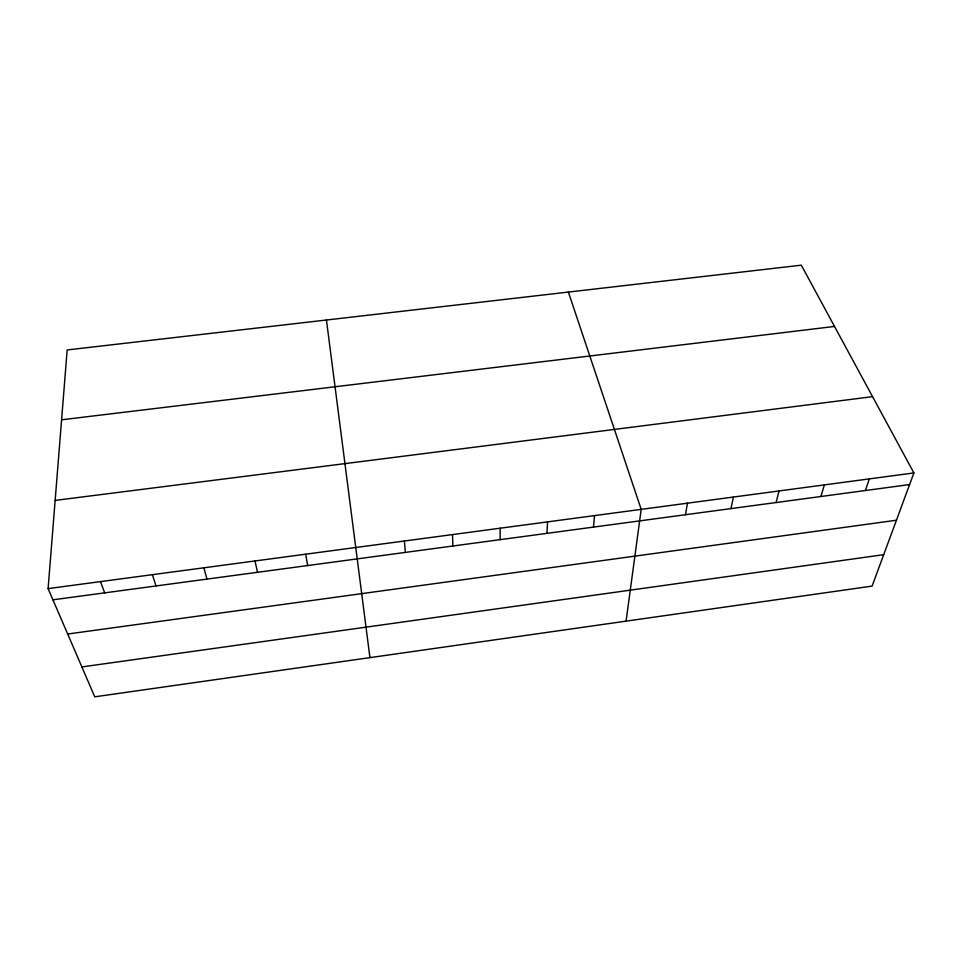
<?xml version="1.0" encoding="UTF-8"?>
<svg xmlns="http://www.w3.org/2000/svg" width="962" height="962" viewBox="0 0 962 962"><rect width="100%" height="100%" fill="white"/><g stroke="black" fill="none" stroke-linecap="round" stroke-linejoin="round"><path stroke-width="1.44" d="M500.108 539.658L500.204 528.21M546.957 533.357L547.546 521.873M48.1 588.612L67.172 349.952L801.31 265.175L913.9 472.931L872.101 586.098L94.757 696.825L48.1 588.612L913.9 472.931M593.47 527.104L594.552 515.596M626.082 621.139L641.197 509.367L568.386 292.075M685.461 514.73L687.493 503.174M730.94 508.609L733.441 497.041M776.093 502.537L779.052 490.945M820.923 496.5L824.338 484.896M865.415 490.512L869.287 478.884M81.866 666.931L883.705 554.677M67.677 634.018L896.428 520.226M52.934 599.819L909.595 484.571M55.147 500.408L872.57 396.657M61.592 419.805L834.511 326.443M100.445 581.625L104.69 592.857M152.369 574.687L156.036 585.954M203.872 567.796L206.974 579.1M254.978 560.966L257.515 572.294M305.675 554.196L307.66 565.548M326.443 320.009L369.937 657.635M404.413 541.005L405.339 552.416M452.489 534.583L452.898 546.019"/></g></svg>
